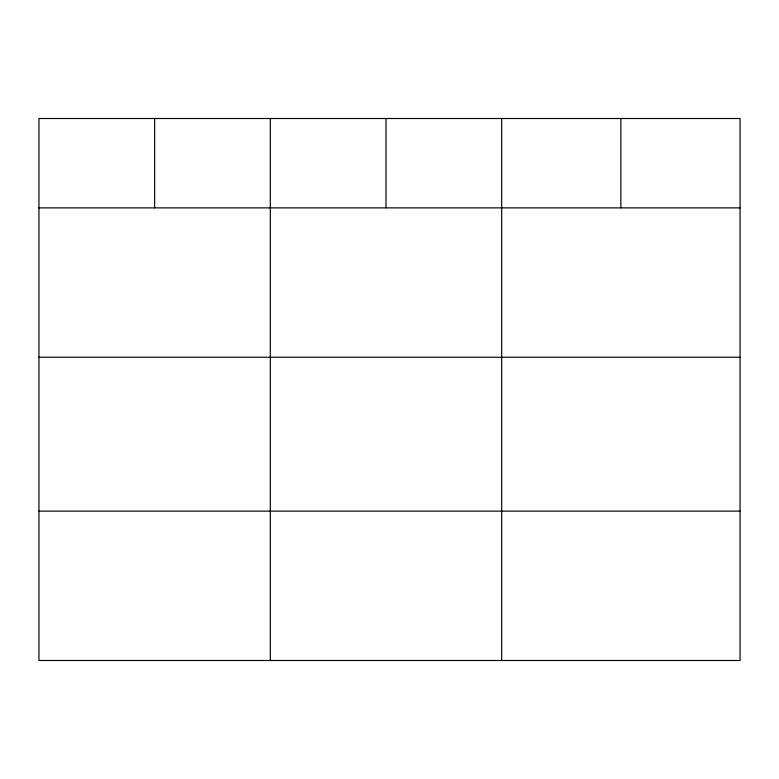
<?xml version="1.0" encoding="UTF-8"?>
<svg xmlns="http://www.w3.org/2000/svg" width="779" height="779" viewBox="0 0 779 779"><rect width="100%" height="100%" fill="white"/><g stroke="black" fill="none" stroke-linecap="round" stroke-linejoin="round"><path stroke-width="1.17" d="M740.05 357.24L740.05 118.505L38.95 118.505L38.95 660.495L740.05 660.495L740.05 357.24L38.95 357.24M38.95 207.876L740.05 207.876M38.95 511.131L740.05 511.131M620.863 118.505L620.863 207.876M501.676 118.505L501.676 660.495M385.994 118.505L385.994 207.876M270.313 118.505L270.313 660.495M154.632 118.505L154.632 207.876"/></g></svg>
